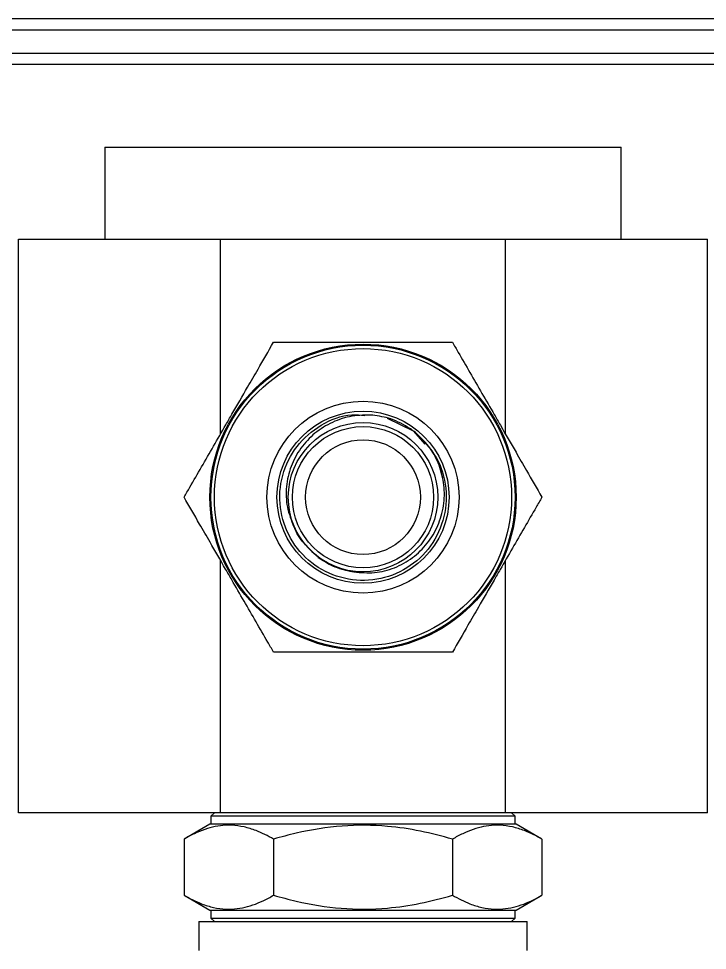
# Model space of a CAD drawing. Header units: millimetres. Extents: x 15 to 1184, y 5 to 836.
# Drawn here: x 212.94 to 224.94, y 760.12 to 776.36 of the extents above; entities that cross this region are included whole.
import ezdxf

# ---------------------------------------------------------------- set-up
doc = ezdxf.new("R2010")
doc.units = ezdxf.units.MM

msp = doc.modelspace()

# ---------------------------------------------------------------- linework, layer by layer
at = {"color": 7, "linetype": 'Continuous', "lineweight": 25}
for p, q in [((204.229, 776.365), (233.645, 776.365)), ((233.503, 776.165), (204.37, 776.165)), ((204.37, 775.765), (233.503, 775.765)), ((232.986, 775.565), (204.888, 775.565)), ((214.437, 774.122), (214.437, 772.522)), ((214.437, 774.122), (218.937, 774.122)), ((218.937, 774.122), (223.437, 774.122)), ((223.437, 772.522), (223.437, 774.122)), ((212.937, 762.522), (212.937, 772.522)), ((212.937, 772.522), (216.452, 772.522)), ((216.452, 769.117), (216.452, 772.522)), ((216.452, 772.522), (221.422, 772.522)), ((221.422, 769.117), (221.422, 772.522)), ((221.422, 772.522), (224.937, 772.522)), ((224.937, 762.522), (224.937, 772.522)), ((219.356, 769.399), (219.81, 769.179)), ((219.81, 769.179), (220.015, 768.949)), ((216.452, 762.522), (216.452, 766.926)), ((221.422, 762.522), (221.422, 766.926)), ((216.452, 762.522), (212.937, 762.522)), ((216.347, 762.522), (216.287, 762.462)), ((216.287, 762.462), (216.287, 762.322)), ((218.937, 762.462), (216.287, 762.462)), ((221.422, 762.522), (216.452, 762.522)), ((221.587, 762.462), (218.937, 762.462)), ((224.937, 762.522), (221.422, 762.522)), ((221.587, 762.462), (221.527, 762.522)), ((221.587, 762.322), (221.587, 762.462)), ((216.269, 762.322), (215.819, 762.062)), ((221.604, 762.322), (216.269, 762.322)), ((222.054, 762.062), (221.604, 762.322)), ((215.819, 762.062), (215.819, 761.082)), ((217.378, 762.062), (217.378, 761.082)), ((220.496, 762.062), (220.496, 761.082)), ((222.054, 762.062), (222.054, 761.082)), ((215.819, 761.082), (216.269, 760.822)), ((221.604, 760.822), (222.054, 761.082)), ((216.269, 760.822), (221.604, 760.822)), ((216.287, 760.822), (216.287, 760.682)), ((216.287, 760.682), (216.347, 760.622)), ((216.287, 760.682), (221.587, 760.682)), ((221.527, 760.622), (221.587, 760.682)), ((221.587, 760.682), (221.587, 760.822)), ((216.079, 760.622), (216.079, 760.122)), ((216.079, 760.622), (221.795, 760.622)), ((221.795, 760.122), (221.795, 760.622))]:
    msp.add_line(p, q, dxfattribs=at)
at = {"color": 8, "linetype": 'Continuous', "lineweight": 25}
msp.add_line((220.263, 768.583), (220.324, 768.361), dxfattribs=at)
at = {"color": 7, "linetype": 'Continuous', "lineweight": 25}
for radius in [2.668, 2.65, 2.59, 1.673, 1.5, 1.302, 1.231, 1]:
    msp.add_circle((218.937, 768.022), radius, dxfattribs=at)
msp.add_arc((218.937, 768.022), 1.45, 50.8964, 55.3047, dxfattribs=at)
for points, knots in [([(215.819, 768.022), (215.853, 768.08), (215.953, 768.254), (216.124, 768.55), (216.333, 768.912), (216.511, 769.22), (216.709, 769.563), (216.897, 769.889), (217.139, 770.308), (217.288, 770.566), (217.378, 770.722)], [0, 0, 0, 0, 0.066003, 0.198292, 0.331917, 0.467143, 0.535108, 0.707651, 0.823961, 1, 1, 1, 1]), ([(217.378, 770.722), (217.47, 770.722), (217.655, 770.722), (217.937, 770.722), (218.222, 770.722), (218.544, 770.722), (218.904, 770.722), (219.302, 770.722), (219.702, 770.722), (220.035, 770.722), (220.299, 770.722), (220.43, 770.722), (220.496, 770.722)], [0, 0, 0, 0, 0.090847, 0.181844, 0.273419, 0.365254, 0.489517, 0.61465, 0.742323, 0.870734, 0.93534, 1, 1, 1, 1]), ([(220.496, 770.722), (220.529, 770.663), (220.63, 770.489), (220.801, 770.193), (221.01, 769.831), (221.188, 769.523), (221.386, 769.18), (221.574, 768.854), (221.816, 768.435), (221.965, 768.177), (222.054, 768.022)], [0, 0, 0, 0, 0.066003, 0.198292, 0.331917, 0.467143, 0.535108, 0.707651, 0.823961, 1, 1, 1, 1]), ([(219.851, 769.147), (219.984, 769.011), (220.25, 768.74), (220.414, 768.179), (220.365, 767.607), (220.099, 767.094), (219.659, 766.721), (219.11, 766.544), (218.534, 766.59), (218.02, 766.851), (217.643, 767.288), (217.461, 767.836), (217.501, 768.411), (217.758, 768.93), (218.191, 769.3), (218.63, 769.482), (218.894, 769.453), (218.97, 769.445)], [0, 0, 0, 0, 0.069422, 0.138843, 0.208265, 0.277687, 0.347108, 0.41653, 0.485952, 0.555373, 0.624795, 0.694217, 0.763638, 0.83306, 0.902482, 0.971903, 1, 1, 1, 1]), ([(219.106, 769.452), (218.986, 769.452), (218.745, 769.452), (218.398, 769.339), (218.09, 769.148), (217.841, 768.883), (217.67, 768.562), (217.589, 768.209), (217.6, 767.843), (217.687, 767.619), (217.73, 767.506)], [0, 0, 0, 0, 0.125016, 0.250176, 0.375089, 0.500057, 0.625064, 0.749915, 0.874953, 1, 1, 1, 1]), ([(219.762, 769.214), (219.651, 769.28), (219.447, 769.4), (219.212, 769.436), (219.106, 769.451)], [0, 0, 0, 0, 0.5457079, 1, 1, 1, 1]), ([(220.263, 768.583), (220.218, 768.681), (220.119, 768.896), (219.946, 769.058), (219.851, 769.147)], [0, 0, 0, 0, 0.454271, 1, 1, 1, 1]), ([(218.779, 766.719), (218.898, 766.709), (219.138, 766.688), (219.492, 766.779), (219.808, 766.955), (220.069, 767.209), (220.254, 767.522), (220.353, 767.87), (220.364, 768.236), (220.297, 768.467), (220.263, 768.583)], [0, 0, 0, 0, 0.124741, 0.249694, 0.374571, 0.499428, 0.624482, 0.749517, 0.874732, 1, 1, 1, 1]), ([(217.378, 765.322), (217.344, 765.38), (217.244, 765.554), (217.073, 765.85), (216.864, 766.212), (216.686, 766.52), (216.488, 766.863), (216.3, 767.189), (216.058, 767.608), (215.909, 767.866), (215.819, 768.022)], [0, 0, 0, 0, 0.066003, 0.198292, 0.331917, 0.467143, 0.535108, 0.707651, 0.823961, 1, 1, 1, 1]), ([(222.054, 768.022), (222.021, 767.963), (221.92, 767.789), (221.749, 767.493), (221.54, 767.131), (221.363, 766.823), (221.164, 766.48), (220.976, 766.154), (220.734, 765.735), (220.585, 765.477), (220.496, 765.322)], [0, 0, 0, 0, 0.066003, 0.198292, 0.331917, 0.467143, 0.535108, 0.707651, 0.823961, 1, 1, 1, 1]), ([(217.73, 767.506), (217.777, 767.418), (217.885, 767.217), (218.058, 767.066), (218.155, 766.981)], [0, 0, 0, 0, 0.435446, 1, 1, 1, 1]), ([(218.155, 766.98), (218.073, 767.055), (217.908, 767.204), (217.774, 767.396), (217.742, 767.506), (217.742, 767.508)], [0, 0, 0, 0, 0.494095, 0.988131, 1, 1, 1, 1]), ([(218.155, 766.98), (218.264, 766.911), (218.457, 766.787), (218.681, 766.74), (218.779, 766.719)], [0, 0, 0, 0, 0.562901, 1, 1, 1, 1]), ([(218.779, 766.719), (218.667, 766.74), (218.444, 766.783), (218.253, 766.905), (218.158, 766.966)], [0, 0, 0, 0, 0.500064, 1, 1, 1, 1]), ([(220.496, 765.322), (220.43, 765.322), (220.299, 765.322), (220.039, 765.322), (219.713, 765.322), (219.318, 765.322), (218.916, 765.322), (218.55, 765.322), (218.225, 765.322), (217.941, 765.322), (217.658, 765.322), (217.471, 765.322), (217.378, 765.322)], [0, 0, 0, 0, 0.064608, 0.129266, 0.253783, 0.378916, 0.50636, 0.634745, 0.725474, 0.816474, 0.908152, 1, 1, 1, 1]), ([(217.378, 762.062), (217.277, 762.115), (217.107, 762.205), (216.864, 762.279), (216.686, 762.303), (216.518, 762.303), (216.361, 762.283), (216.179, 762.233), (215.998, 762.16), (215.879, 762.094), (215.819, 762.062)], [0, 0, 0, 0, 0.198241, 0.331862, 0.467084, 0.535046, 0.649919, 0.765422, 0.882516, 1, 1, 1, 1]), ([(220.496, 762.062), (220.31, 762.111), (219.938, 762.21), (219.295, 762.305), (218.565, 762.31), (217.902, 762.204), (217.51, 762.097), (217.378, 762.062)], [0, 0, 0, 0, 0.181899, 0.365336, 0.61464, 0.87068, 1, 1, 1, 1]), ([(222.054, 762.062), (221.953, 762.115), (221.784, 762.205), (221.54, 762.279), (221.363, 762.303), (221.195, 762.303), (221.038, 762.283), (220.856, 762.233), (220.675, 762.16), (220.555, 762.094), (220.496, 762.062)], [0, 0, 0, 0, 0.198241, 0.331862, 0.467084, 0.535046, 0.649919, 0.765422, 0.882516, 1, 1, 1, 1]), ([(215.819, 761.082), (215.92, 761.028), (216.09, 760.938), (216.334, 760.864), (216.511, 760.84), (216.679, 760.84), (216.836, 760.86), (217.018, 760.91), (217.199, 760.983), (217.318, 761.049), (217.378, 761.082)], [0, 0, 0, 0, 0.198241, 0.331862, 0.467084, 0.535046, 0.649919, 0.765422, 0.882516, 1, 1, 1, 1]), ([(217.378, 761.082), (217.51, 761.046), (217.895, 760.941), (218.559, 760.833), (219.287, 760.837), (219.936, 760.932), (220.308, 761.032), (220.496, 761.082)], [0, 0, 0, 0, 0.12932, 0.378937, 0.634663, 0.81642, 1, 1, 1, 1]), ([(220.496, 761.082), (220.597, 761.028), (220.766, 760.938), (221.01, 760.864), (221.188, 760.84), (221.355, 760.84), (221.513, 760.86), (221.694, 760.91), (221.875, 760.983), (221.995, 761.049), (222.054, 761.082)], [0, 0, 0, 0, 0.198241, 0.331862, 0.467084, 0.535046, 0.649919, 0.765422, 0.882516, 1, 1, 1, 1])]:
    msp.add_open_spline(points, degree=3, knots=knots, dxfattribs=at)

doc.saveas('drawing.dxf')
